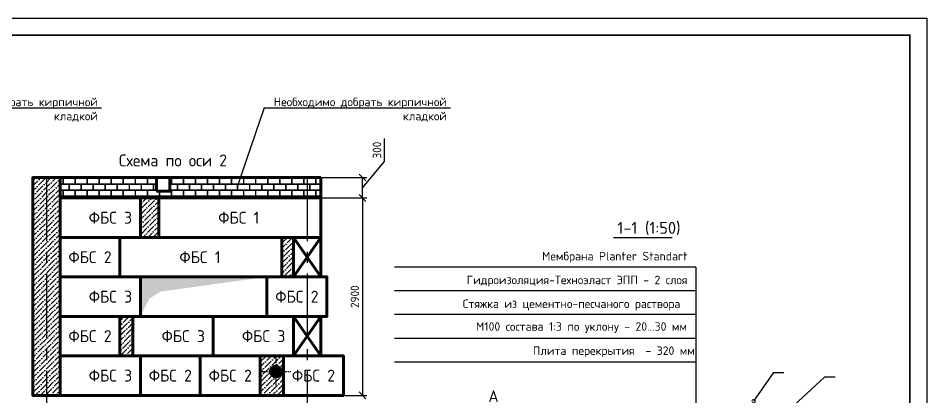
# Model space of a CAD drawing. Header units: millimetres. Extents: x 1601 to 14530, y 1157 to 12625.
# Drawn here: x 8007 to 8273.9, y 2331.6 to 2442.9 of the extents above; entities that cross this region are included whole.
import ezdxf
from ezdxf import colors
from ezdxf.entities.mleader import LeaderData, LeaderLine
from ezdxf.enums import TextEntityAlignment as Align
from ezdxf.math import Vec2, Vec3

# ---------------------------------------------------------------- set-up
doc = ezdxf.new("R2010")
doc.units = ezdxf.units.MM
doc.linetypes.add('осевая2', pattern=[28.575, 19.05, -3.175, 3.175, -3.175])
for name, color, linetype, lineweight in [('Осевая', 2, 'осевая2', 30), ('Основной', 1, 'Continuous', 60), ('Размер 3.5', 250, 'Continuous', 35), ('Размеры на чертеже', 250, 'Continuous', 25), ('Тонкие', 5, 'Continuous', 30)]:
    doc.layers.add(name, color=color, linetype=linetype, lineweight=lineweight)
doc.styles.add('-ISOCPEUR-', font='isocpeur.TTF')
doc.styles.add('GOST', font='GOST Common.ttf')
doc.styles.get("Standard").update_dxf_attribs({"font": 'GOST Common.ttf'})
doc.dimstyles.new('М 1 к 50', dxfattribs={"dimtxt": 2.5, "dimasz": 2, "dimexe": 1.25, "dimexo": 0, "dimgap": 1, "dimtad": 1, "dimdec": 0, "dimlfac": 50, "dimzin": 0, "dimdsep": 46, "dimtxsty": 'GOST', "dimblk": 'OBLIQUE', "dimcen": 0, "dimclrd": 256, "dimclre": 256, "dimclrt": 256, "dimazin": 2, "dimtfac": 1, "dimtdec": 0, "dimtmove": 0, "dimatfit": 3, "dimldrblk": 'NONE', "dimfxl": 1.25, "dimtolj": 1, "dimtzin": 0, "dimlwd": -1, "dimlwe": -1, "dimarcsym": 2})
pattern_1 = [(45, (431.6382, -386.6895), (0.55565335, 2.03739561), [2.619375, -0.523875, 0, -0.523875])]

# ---------------------------------------------------------------- blocks, each defined once
blk = doc.blocks.new('*U37')
at = {"layer": 'Основной', "ltscale": 20}
blk.add_lwpolyline([(0, -290), (880, -290), (880, 290), (0, 290)], close=True, dxfattribs=at)
at = {"layer": 'Основной', "ltscale": 20, "flags": 1}
for tag, p in [('ВЕС', (579, 65)), ('ОБЪЕМ', (580, 62))]:
    blk.add_attdef(tag, p, '', height=2.5, dxfattribs=at)
at = {"layer": 'Основной', "ltscale": 20}
blk.add_attdef('НАЗВАНИЕ', (445, -134), '', height=38.9, dxfattribs=at)
blk = doc.blocks.new('*U328')
at = {"layer": 'Основной', "ltscale": 20}
blk.add_lwpolyline([(0, -290), (1180, -290), (1180, 290), (0, 290)], close=True, dxfattribs=at)
at = {"layer": 'Основной', "ltscale": 20, "flags": 1}
for tag, p in [('ВЕС', (579, 65)), ('ОБЪЕМ', (580, 62))]:
    blk.add_attdef(tag, p, '', height=2.5, dxfattribs=at)
at = {"layer": 'Основной', "ltscale": 20}
blk.add_attdef('НАЗВАНИЕ', (445, -134), '', height=38.9, dxfattribs=at)
blk = doc.blocks.new('*U36')
at = {"layer": 'Основной', "ltscale": 20}
blk.add_lwpolyline([(0, -290), (2380, -290), (2380, 290), (0, 290)], close=True, dxfattribs=at)
at = {"layer": 'Основной', "ltscale": 20, "flags": 1}
for tag, p in [('ВЕС', (579, 65)), ('ОБЪЕМ', (580, 62))]:
    blk.add_attdef(tag, p, '', height=2.5, dxfattribs=at)
at = {"layer": 'Основной', "ltscale": 20}
blk.add_attdef('НАЗВАНИЕ', (445, -134), '', height=38.9, dxfattribs=at)
blk = doc.blocks.new('_Oblique')
at = {"color": 0, "linetype": 'ByBlock', "lineweight": -2}
blk.add_line((-0.5, -0.5), (0.5, 0.5), dxfattribs=at)
blk = doc.blocks.new('*D396')
at = {"transparency": 16777216}
for p, q in [((8095.9, 2390.06), (8109.4, 2390.06)), ((8108.15, 2390.06), (8108.15, 2332.06)), ((8095.9, 2332.06), (8109.4, 2332.06))]:
    blk.add_line(p, q, dxfattribs=at)
at = {"layer": 'Defpoints', "color": 0, "transparency": 16777216}
for p in [(8095.9, 2390.06), (8095.9, 2332.06), (8108.15, 2332.06)]:
    blk.add_point(p, dxfattribs=at)
at = {"transparency": 16777216, "xscale": 2, "yscale": 2, "zscale": 2}
for p, rotation in [((8108.15, 2390.06), 90), ((8108.15, 2332.06), 270)]:
    blk.add_blockref('_Oblique', p, dxfattribs=dict(at, rotation=rotation))
at = {"transparency": 16777216, "insert": (8105.9, 2361.06), "char_height": 2.5, "attachment_point": 5, "rotation": 90, "style": 'GOST'}
blk.add_mtext('\\A1;2900', dxfattribs=at)
blk = doc.blocks.new('_None')
blk = doc.blocks.new('*D397')
at = {"transparency": 16777216}
for p, q in [((8114.65, 2400.76), (8114.65, 2407.51)), ((8108.15, 2393.06), (8114.65, 2400.76)), ((8095.9, 2396.06), (8109.4, 2396.06)), ((8108.15, 2390.06), (8108.15, 2396.06)), ((8095.9, 2390.06), (8109.4, 2390.06))]:
    blk.add_line(p, q, dxfattribs=at)
at = {"layer": 'Defpoints', "color": 0, "transparency": 16777216}
for p in [(8095.9, 2396.06), (8108.15, 2396.06), (8095.9, 2390.06)]:
    blk.add_point(p, dxfattribs=at)
at = {"transparency": 16777216, "xscale": 2, "yscale": 2, "zscale": 2}
for p, rotation in [((8108.15, 2396.06), 90), ((8108.15, 2390.06), 270)]:
    blk.add_blockref('_Oblique', p, dxfattribs=dict(at, rotation=rotation))
at = {"transparency": 16777216, "insert": (8112.4, 2404.13), "char_height": 2.5, "attachment_point": 5, "rotation": 90, "style": 'GOST'}
blk.add_mtext('\\A1;300', dxfattribs=at)
blk = doc.blocks.new('*U372')
blk.add_lwpolyline([(0, 0), (420, 0), (420, -297), (0, -297)], close=True)
at = {"const_width": 0.5}
blk.add_lwpolyline([(20, -5), (415, -5), (415, -292), (20, -292)], close=True, dxfattribs=at)
at = {"style": 'GOST'}
blk.add_attdef('РАЗРАБОТАЛ', text='', height=2.5, dxfattribs=at).set_placement((250.5, -264.22), align=Align.MIDDLE_LEFT)
blk.add_attdef('ПРОВЕРИЛ', (250.75, -270.73), '', height=2.5, dxfattribs=at)
at = {"style": 'GOST', "flags": 8}
for tag, p in [('ЛИСТ', (387.6, -271.87)), ('ЛИСТОВ', (405.3, -271.86)), ('ФОРМАТ', (380.97, -294.75))]:
    blk.add_attdef(tag, text='', height=3, dxfattribs=at).set_placement(p, align=Align.MIDDLE_CENTER)
blk.add_attdef('ИМЯ_ЧЕРТЕЖА_001', (321.53, -284.99), '', height=3, dxfattribs=at)
blk = doc.blocks.new('_DotSmall')
at = {"color": 0, "linetype": 'ByBlock', "const_width": 0.5}
blk.add_lwpolyline([(-0.0625, 0, 1), (0.0625, 0, 1)], format="xyb", close=True, dxfattribs=at)

msp = doc.modelspace()

# ---------------------------------------------------------------- hatches: boundary and pattern name
h = msp.add_hatch()
h.set_pattern_fill('ANSI36', scale=0.33)
h.set_pattern_definition(pattern_1)
h.paths.add_polyline_path([(8011.2959, 2396.0577), (8015.2944, 2396.0577), (8015.2944, 2332.058), (8011.2959, 2332.058)])
h.paths.add_polyline_path([(8019.2959, 2378.4578), (8019.2959, 2376.0578), (8019.2959, 2332.058), (8015.2944, 2332.058), (8015.2944, 2396.0577), (8019.2959, 2396.0577)])
h = msp.add_hatch()
h.set_pattern_fill('AR-B816C', scale=0.0087)
h.set_pattern_definition([(0, (549.3928, -386.6895), (1.76784, 1.76784), [3.4528125, -0.0828675]), (0, (547.625, -386.6066), (1.76784, 1.76784), [3.4528125, -0.0828675]), (90, (549.3928, -386.6895), (-1.76784, 1.76784), [-1.8507075, 1.6849725]), (90, (549.31, -386.6895), (-1.76784, 1.76784), [-1.8507075, 1.6849725])])
h.paths.add_polyline_path([(8091.8974, 2396.0577), (8051.5959, 2396.0577), (8051.5959, 2392.0577), (8047.5959, 2392.0577), (8047.5959, 2396.0577), (8022.4982, 2396.0577), (8022.4982, 2390.058), (8091.8974, 2390.058)])
h.paths.add_polyline_path([(8095.8959, 2396.0577), (8091.8974, 2396.0577), (8091.8974, 2390.058), (8095.8959, 2390.058)])
h.paths.add_polyline_path([(8022.4982, 2396.0577), (8019.2959, 2396.0577), (8019.2959, 2390.058), (8022.4982, 2390.058)])
h = msp.add_hatch()
h.set_pattern_fill('ANSI36', scale=0.33)
h.set_pattern_definition(pattern_1)
h.paths.add_polyline_path([(8048.2959, 2390.058), (8042.8959, 2390.058), (8042.8959, 2378.4579), (8048.2959, 2378.4579)])
h = msp.add_hatch()
h.set_pattern_fill('ANSI36', scale=0.33)
h.paths.add_polyline_path([(8087.8959, 2378.4579), (8084.4959, 2378.4579), (8084.4959, 2366.8579), (8087.8959, 2366.8579)])
h = msp.add_hatch(color=7)
h.dxf.hatch_style = 1
h.paths.add_polyline_path([(8045.5329, 2360.4996), (8048.932, 2362.5686), (8080.0729, 2366.8579), (8042.8959, 2366.8579), (8042.8959, 2355.258)])
h = msp.add_hatch()
h.set_pattern_fill('ANSI36', scale=0.33)
h.set_pattern_definition(pattern_1)
h.paths.add_polyline_path([(8040.6959, 2355.2579), (8036.8959, 2355.2579), (8036.8959, 2343.658), (8040.6959, 2343.658)])
h = msp.add_hatch()
h.set_pattern_fill('ANSI36', scale=0.33)
h.set_pattern_definition(pattern_1)
h.paths.add_polyline_path([(8084.9507, 2343.658), (8078.0959, 2343.658), (8078.0959, 2332.058), (8084.9507, 2332.058), (8084.9507, 2339.0581), (8084.2858, 2339.0581, -1), (8081.1058, 2339.0581, -1), (8084.2858, 2339.0581), (8084.9507, 2339.0581)])
h = msp.add_hatch()
h.set_pattern_fill('ANSI37', scale=0.13)
h.set_pattern_definition([(45, (121.7505, -587.71913), (-0.291858324, 0.291858324), []), (135, (121.7505, -587.71913), (-0.291858324, -0.291858324), [])])
edge = h.paths.add_edge_path()
edge.add_arc((8082.6958, 2339.0581), 1.59, 0, 360)
edge = h.paths.add_edge_path(flags=17)
edge.add_arc((8082.6958, 2339.0581), 0.57, 0, 360)

# ---------------------------------------------------------------- linework, layer by layer
for p, q in [((8019.2959, 2390.058), (8019.2959, 2396.0577)), ((8095.8959, 2390.058), (8095.8959, 2378.4578))]:
    msp.add_line(p, q)
at = {"layer": 'Осевая'}
for p, q in [((8015.2944, 2396.4196), (8015.2944, 2324.4003)), ((8091.8974, 2396.4196), (8091.8974, 2324.4003))]:
    msp.add_line(p, q, dxfattribs=at)
at = {"layer": 'Осевая', "ltscale": 0.1}
for p, q in [((8082.6958, 2343.4315), (8082.6958, 2334.6847)), ((8078.3225, 2339.0581), (8087.0692, 2339.0581))]:
    msp.add_line(p, q, dxfattribs=at)
at = {"layer": 'Основной'}
for p, q in [((8011.2959, 2396.0577), (8095.8959, 2396.0577)), ((8019.2959, 2390.058), (8019.2959, 2396.0577)), ((8095.8959, 2396.0577), (8095.8959, 2390.058)), ((8019.2959, 2390.058), (8019.2959, 2378.4578)), ((8019.2959, 2390.058), (8095.8959, 2390.058)), ((8087.8959, 2366.8579), (8095.8959, 2378.4578)), ((8087.8959, 2378.4578), (8095.8959, 2366.8579)), ((8095.8959, 2378.4578), (8095.8959, 2366.8579)), ((8019.2959, 2376.0578), (8019.2959, 2332.058)), ((8087.8959, 2366.8578), (8095.8959, 2366.8579)), ((8087.8959, 2343.658), (8095.8959, 2355.2579)), ((8087.8959, 2355.2579), (8095.8959, 2343.658)), ((8095.8959, 2355.2579), (8095.8959, 2343.658)), ((8087.8959, 2343.6579), (8095.8959, 2343.658)), ((8084.9507, 2332.058), (8078.0959, 2332.058))]:
    msp.add_line(p, q, dxfattribs=at)
msp.add_lwpolyline([(8019.2959, 2376.0578), (8019.2959, 2332.058), (8011.2959, 2332.058), (8011.2944, 2396.0577), (8019.2944, 2396.0577), (8019.2959, 2376.0578)], dxfattribs=at)
for points in [[(8047.5959, 2392.0577), (8051.5959, 2392.0577), (8051.5959, 2396.0577), (8047.5959, 2396.0577)], [(8087.8959, 2378.4578), (8095.8959, 2378.4578), (8095.8959, 2366.8579), (8087.8959, 2366.8579)], [(8087.8959, 2355.2579), (8095.8959, 2355.2579), (8095.8959, 2343.658), (8087.8959, 2343.658)]]:
    msp.add_lwpolyline(points, close=True, dxfattribs=at)
for radius in [1.59, 0.57]:
    msp.add_circle((8082.6958, 2339.0581), radius, dxfattribs=at)
at = {"layer": 'Размер 3.5', "color": 7, "linetype": 'ByBlock', "lineweight": -2, "ltscale": 50}
msp.add_line((8079.2154, 2416.5373), (8071.2915, 2393.378), dxfattribs=at)
for points in [[(7976.6814, 2416.5373), (8031.4314, 2416.5373)], [(8079.2154, 2416.5373), (8133.9654, 2416.5373)]]:
    msp.add_lwpolyline(points, dxfattribs=at)
at = {"layer": 'Тонкие', "lineweight": 30}
for p, q in [((8206.0545, 2369.7746), (8117.5656, 2369.7746)), ((8206.0545, 2369.7746), (8206.0545, 2328.5313)), ((8206.0545, 2362.7746), (8117.5656, 2362.7746)), ((8206.0545, 2355.7746), (8117.5656, 2355.7746)), ((8206.0545, 2348.7746), (8117.5656, 2348.7746)), ((8206.0545, 2341.7746), (8117.5656, 2341.7746))]:
    msp.add_line(p, q, dxfattribs=at)

# ---------------------------------------------------------------- block references
msp.add_blockref('*U372', (7853.9325, 2442.8995))
at = {"layer": 'Основной', "xscale": 0.02, "yscale": 0.02, "zscale": 0.02}
for name, p in [('*U328', (8019.2959, 2384.258)), ('*U36', (8048.2959, 2384.2579)), ('*U37', (8019.2959, 2372.6579)), ('*U36', (8036.8959, 2372.6579)), ('*U328', (8019.2959, 2361.0579)), ('*U37', (8080.0729, 2361.0579)), ('*U37', (8019.2959, 2349.4579)), ('*U328', (8040.6959, 2349.458)), ('*U328', (8064.2959, 2349.458)), ('*U328', (8019.2959, 2337.858)), ('*U37', (8042.8959, 2337.858)), ('*U37', (8060.4959, 2337.858)), ('*U37', (8084.9507, 2337.858))]:
    msp.add_blockref(name, p, dxfattribs=at)

# ---------------------------------------------------------------- texts
at = {"style": '-ISOCPEUR-'}
for s, p in [('Мембрана Planter Standart ', (8160.8859, 2371.7187)), ('Гидроизоляция-Техноэласт ЭПП - 2 слоя ', (8138.7609, 2364.7187)), ('Стяжка из цементно-песчаного раствора', (8137.603, 2357.7187)), ('М100 состава 1:3 по уклону - 20...30 мм', (8141.478, 2351.0367)), ('Плита перекрытия  - 320 мм', (8158.198, 2343.9404))]:
    msp.add_text(s, height=2.5, dxfattribs=at).set_placement(p)
at = {"layer": 'Размер 3.5', "color": 7, "lineweight": 25, "ltscale": 50, "char_height": 2.5, "attachment_point": 3, "style": '-ISOCPEUR-'}
for insert in [(8030.4314, 2419.5373), (8132.9654, 2419.5373)]:
    msp.add_mtext('Необходимо добрать кирпичной \\Pкладкой', dxfattribs=dict(at, insert=insert))
at = {"layer": 'Размер 3.5', "char_height": 3.5, "attachment_point": 5, "style": 'GOST'}
for s, width, heights, insert in [('Схема по оси 2', 37.356069, [0], (8052.4674, 2401.0921)), ('{\\C7;ФБС 3}', 15.874668, [5.3157], (8034.0959, 2384.258)), ('{\\C7;ФБС 1}', 27.497551, [0], (8071.7987, 2384.2579)), ('{\\C7;ФБС 2}', 15.874668, [5.3157], (8028.0959, 2372.6579)), ('{\\C7;ФБС 1}', 27.497551, [0], (8060.3987, 2372.6579)), ('{\\C7;ФБС 3}', 15.874668, [5.3157], (8034.0959, 2361.0579)), ('{\\C7;ФБС 2}', 15.874668, [5.3157], (8088.8729, 2361.0579)), ('{\\C7;ФБС 2}', 15.874668, [5.3157], (8028.0959, 2349.4579)), ('{\\C7;ФБС 3}', 15.874668, [5.3157], (8055.4959, 2349.458)), ('{\\C7;ФБС 3}', 15.874668, [5.3157], (8079.0959, 2349.458)), ('{\\C7;ФБС 3}', 15.874668, [5.3157], (8034.0959, 2337.858)), ('{\\C7;ФБС 2}', 15.874668, [5.3157], (8051.6959, 2337.858)), ('{\\C7;ФБС 2}', 15.874668, [5.3157], (8069.2959, 2337.858)), ('{\\C7;ФБС 2}', 15.874668, [5.3157], (8093.7507, 2337.858))]:
    msp.add_mtext_dynamic_manual_height_columns(s, width=width, gutter_width=12.5, heights=heights, dxfattribs=dict(at, insert=insert))

# ---------------------------------------------------------------- dimensions: what is measured, and where the dimension line sits
dim = msp.add_linear_dim(base=(8108.1481, 2396.0577), p1=(8095.8959, 2390.0579), p2=(8095.8959, 2396.0577), angle=90, dimstyle='М 1 к 50', override={"dimtmove": 1})
dim.commit()
dim.dimension.update_dxf_attribs({"geometry": '*D397', "text_midpoint": (8114.6481, 2401.7578), "dimtype": 160})
dim = msp.add_linear_dim(base=(8108.1481, 2332.058), p1=(8095.8959, 2390.0579), p2=(8095.8959, 2332.058), angle=90, dimstyle='М 1 к 50')
dim.commit()
dim.dimension.update_dxf_attribs({"geometry": '*D396', "text_midpoint": (8105.8981, 2361.0579)})

# ---------------------------------------------------------------- leaders
at = {"layer": 'Размеры на чертеже'}
ml = msp.add_multileader_mtext('Standard', dxfattribs=at)
ml.set_content('', color=256, style='GOST')
ml.set_leader_properties()
ml.set_arrow_properties(name='DOTSMALL')
ml.build(insert=Vec2(0, 0))
ml.multileader.update_dxf_attribs({"text_left_attachment_type": 5, "text_right_attachment_type": 5, "dogleg_length": 1, "arrow_head_size": 2})
ctx = ml.context
ctx.base_point, ctx.char_height, ctx.arrow_head_size, ctx.plane_origin = Vec3(8229.956, 2338.7245), 3.5, 2, Vec3(8206.2992, 2368.9613)
ctx.left_attachment, ctx.right_attachment = 5, 5
notes = []
notes.append((ctx, [(1, (1, 1, 0), (8228.956, 2338.7245), (1, 0), 1, [(0, [(8223.0761, 2330.3794)], 0, [])])]))
ctx.mtext.insert, ctx.mtext.width, ctx.mtext.flow_direction = Vec3(8231.956, 2342.9245), 1.05, 5
ml = msp.add_multileader_mtext('Standard', dxfattribs=at)
ml.set_content('', color=256, style='GOST')
ml.set_leader_properties()
ml.set_arrow_properties(name='DOTSMALL')
ml.build(insert=Vec2(0, 0))
ml.multileader.update_dxf_attribs({"text_left_attachment_type": 6, "text_right_attachment_type": 6, "dogleg_length": 1, "arrow_head_size": 2})
ctx = ml.context
ctx.base_point, ctx.char_height, ctx.arrow_head_size, ctx.plane_origin = Vec3(8244.9631, 2337.453), 3.5, 2, Vec3(8229.5583, 2342.0274)
ctx.left_attachment, ctx.right_attachment, ctx.text_align_type = 6, 6, 2
notes.append((ctx, [(0, (1, 1, 0), (8243.9631, 2337.453), (1, 0), 1, [(0, [(8228.8004, 2323.5216)], 0, [])])]))
ctx.mtext.insert, ctx.mtext.alignment, ctx.mtext.flow_direction = Vec3(8248.0131, 2341.653), 3, 5
ml = msp.add_multileader_mtext('Standard', dxfattribs=at)
ml.set_content('А', color=256, style='GOST')
ml.set_leader_properties()
ml.set_arrow_properties(name='DOTSMALL')
ml.build(insert=Vec2(0, 0))
ml.multileader.update_dxf_attribs({"text_left_attachment_type": 5, "text_right_attachment_type": 5, "dogleg_length": 1, "arrow_head_size": 2})
ctx = ml.context
ctx.base_point, ctx.char_height, ctx.arrow_head_size, ctx.plane_origin = Vec3(8143.6808, 2329.3699), 3.5, 2, Vec3(8125.813, 2358.8293)
ctx.left_attachment, ctx.right_attachment, ctx.text_align_type = 5, 5, 2
notes.append((ctx, [(0, (1, 1, 0), (8151.1308, 2329.3699), (-1, 0), 1, [(0, [(8166.5277, 2324.175)], 0, [])])]))
ctx.mtext.insert, ctx.mtext.alignment, ctx.mtext.flow_direction = Vec3(8148.1308, 2333.5699), 3, 5
for ctx, leaders in notes:
    for number, flags, end, landing, length, lines in leaders:
        leader = LeaderData()
        leader.index, (leader.has_last_leader_line, leader.has_dogleg_vector, leader.attachment_direction) = number, flags
        leader.last_leader_point, leader.dogleg_vector, leader.dogleg_length = Vec3(end), Vec3(landing), length
        for number, points, colour, breaks in lines:
            line = LeaderLine()
            line.index, line.vertices, line.color, line.breaks = number, Vec3.list(points), colors.encode_raw_color(colour), breaks
            leader.lines.append(line)
        ctx.leaders.append(leader)

# ---------------------------------------------------------------- next in the draw order: texts
at = {"layer": 'Основной', "insert": (8201.5775, 2383.0248), "char_height": 3.5, "attachment_point": 3, "style": '-ISOCPEUR-', "bg_fill": 3, "box_fill_scale": 1.5, "bg_fill_color": 256, "bg_fill_transparency": 0}
msp.add_mtext_dynamic_manual_height_columns('{\\C0;1-1 (1:50)}', width=22.349355, gutter_width=5, heights=[0], dxfattribs=at)

# ---------------------------------------------------------------- next in the draw order: linework, layer by layer
msp.add_lwpolyline([(8199.1414, 2378.3805), (8181.8399, 2378.3805)])

doc.saveas('drawing.dxf')
